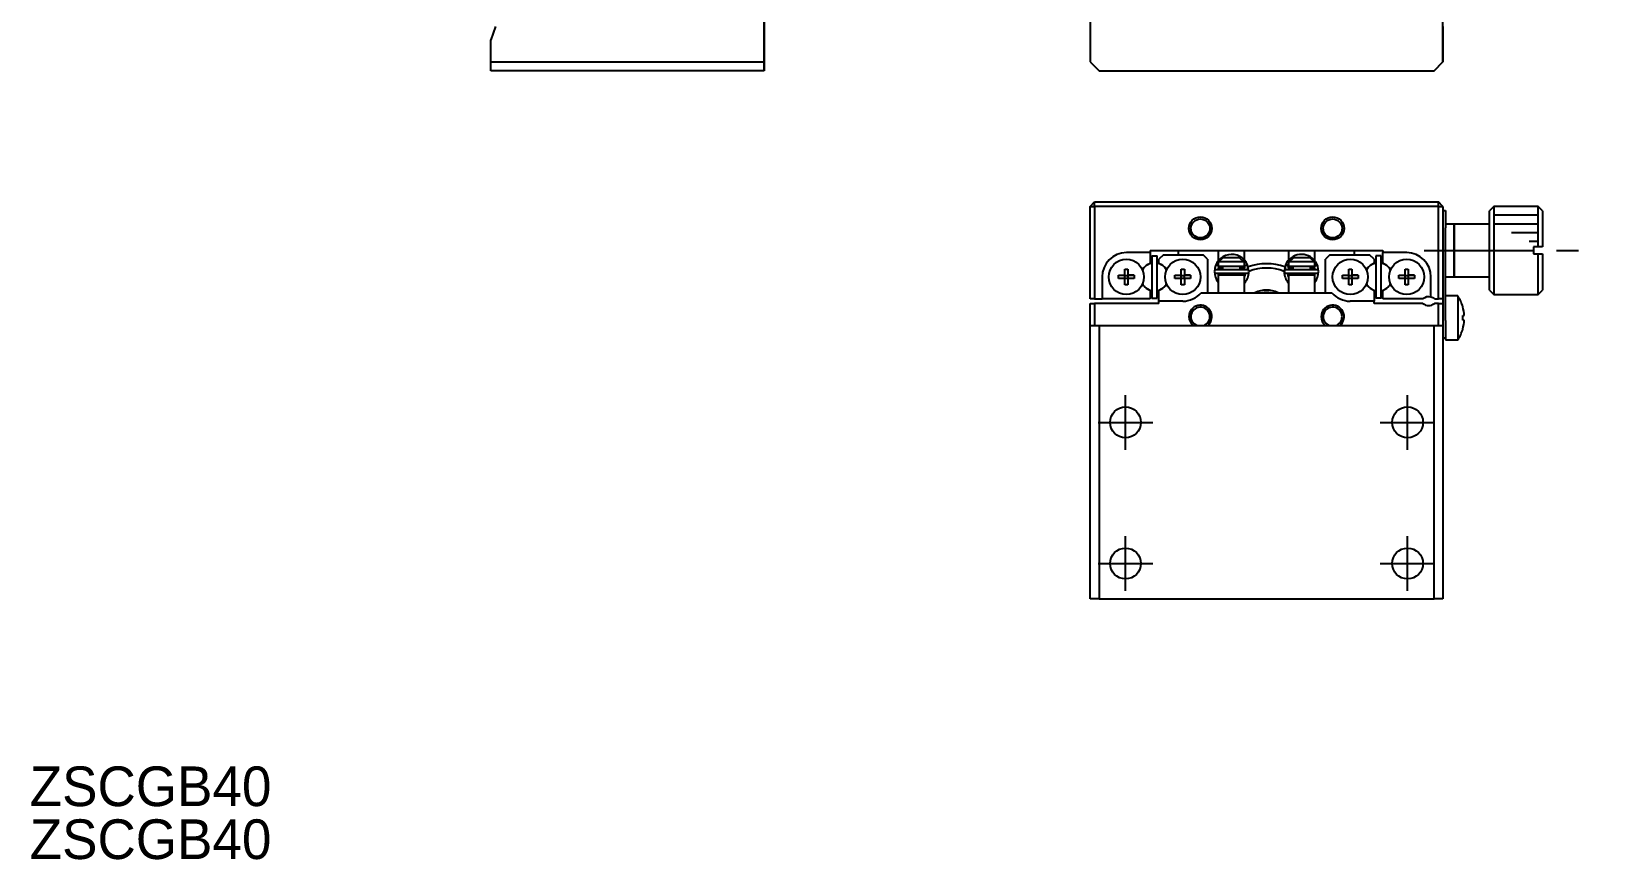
# Model space of a CAD drawing. Extents: x 79 to 385, y -4 to 276.
# Drawn here: x 78.5 to 256.5, y -3.7 to 90.2 of the extents above; entities that cross this region are included whole.
import ezdxf

# ---------------------------------------------------------------- set-up
doc = ezdxf.new("R2010")
doc.units = 0
doc.header["$LTSCALE"] = 10
doc.linetypes.add('CENTER', pattern=[2, 1.25, -0.25, 0.25, -0.25])
doc.layers.get('0').update_dxf_attribs({"linetype": 'CONTINUOUS'})
doc.layers.add('CENTER', color=1, linetype='CENTER')
doc.styles.get("Standard").update_dxf_attribs({"font": 'FGP教科書体NT-M'})

msp = doc.modelspace()

# ---------------------------------------------------------------- linework, layer by layer
at = {"color": 7, "linetype": 'CONTINUOUS'}
for p, q in [((161.655009, 120.773978), (161.655009, 86.773978)), ((161.655009, 86.773978), (161.655009, 120.773978)), ((198.629187, 120.773978), (198.629187, 86.773978)), ((238.629187, 86.773978), (238.629187, 120.773978)), ((131.171501, 90.773978), (130.655009, 89.273978)), ((130.655009, 86.773978), (130.655009, 89.273978)), ((238.629187, 90.773978), (238.629187, 89.273978)), ((238.629187, 89.273978), (238.629187, 86.773978)), ((130.655009, 86.773978), (161.655009, 86.773978)), ((130.655009, 85.773978), (130.655009, 86.773978)), ((161.655009, 85.773978), (130.655009, 85.773978)), ((161.655009, 86.773978), (161.655009, 85.773978)), ((161.655009, 85.773978), (161.655009, 86.773978)), ((198.629187, 86.773978), (199.629187, 85.773978)), ((199.629187, 85.773978), (237.629187, 85.773978)), ((237.629187, 85.773978), (238.629187, 86.773978)), ((238.629187, 86.773978), (237.629187, 85.773978)), ((198.629187, 70.386426), (199.129187, 70.886426)), ((198.629187, 59.886426), (198.629187, 70.386426)), ((198.629187, 70.386426), (199.129187, 70.386426)), ((199.129187, 70.386426), (199.129187, 70.886426)), ((199.129187, 70.886426), (238.129187, 70.886426)), ((199.129187, 70.386426), (199.129187, 59.886426)), ((238.129187, 70.386426), (199.129187, 70.386426)), ((238.129187, 70.386426), (238.129187, 70.886426)), ((238.629187, 70.386426), (238.129187, 70.886426)), ((238.129187, 59.886426), (238.129187, 70.386426)), ((238.129187, 70.386426), (238.629187, 70.386426)), ((238.629187, 70.386426), (238.629187, 59.886426)), ((238.629187, 69.936426), (238.929187, 69.936426)), ((238.929187, 69.936426), (238.929187, 67.936426)), ((244.429187, 70.386426), (243.929187, 69.886426)), ((243.929187, 60.886426), (243.929187, 69.886426)), ((244.429187, 70.386426), (244.429187, 60.386426)), ((249.429187, 70.386426), (244.429187, 70.386426)), ((249.429187, 65.786426), (249.429187, 70.386426)), ((249.929187, 69.886426), (249.429187, 70.386426)), ((249.929187, 69.886426), (249.929187, 65.786426)), ((239.929187, 68.386426), (238.929187, 68.386426)), ((238.929187, 57.436426), (238.929187, 67.936426)), ((239.929187, 68.386426), (239.929187, 62.386426)), ((239.929187, 62.386426), (239.929187, 68.386426)), ((243.929187, 68.386426), (239.929187, 68.386426)), ((205.429187, 65.136426), (202.729187, 65.136426)), ((205.429187, 65.386426), (231.829187, 65.386426)), ((205.429187, 65.386426), (205.429187, 65.136426)), ((205.429187, 65.136426), (205.429187, 63.937232)), ((205.629187, 64.786426), (206.229187, 64.786426)), ((205.629187, 64.786426), (205.629187, 59.986426)), ((206.229187, 59.986426), (206.229187, 64.786426)), ((206.929187, 64.886426), (206.429187, 64.386426)), ((206.429187, 63.937232), (206.429187, 64.386426)), ((206.929187, 64.886426), (211.429187, 64.886426)), ((208.629187, 64.886426), (208.629187, 65.386426)), ((211.929187, 64.386426), (211.429187, 64.886426)), ((211.929187, 64.386426), (211.929187, 60.586426)), ((213.129187, 65.386426), (213.129187, 64.17775)), ((213.183504, 64.086426), (213.129187, 64.086426)), ((213.129187, 64.086426), (213.129187, 63.586426)), ((213.183504, 64.086426), (213.712672, 64.586426)), ((216.07487, 64.086426), (213.183504, 64.086426)), ((213.712672, 64.586426), (215.545702, 64.586426)), ((215.545702, 64.586426), (216.07487, 64.086426)), ((216.129187, 64.086426), (216.07487, 64.086426)), ((216.129187, 64.291399), (216.129187, 65.386426)), ((216.129187, 64.290282), (216.129187, 64.290402)), ((216.129187, 63.586426), (216.129187, 64.086426)), ((221.129187, 65.386426), (221.129187, 64.29126)), ((221.129187, 64.290352), (221.129187, 64.290225)), ((221.183504, 64.086426), (221.129187, 64.086426)), ((221.129187, 64.086426), (221.129187, 63.586426)), ((221.183504, 64.086426), (221.712672, 64.586426)), ((224.07487, 64.086426), (221.183504, 64.086426)), ((221.712672, 64.586426), (223.545702, 64.586426)), ((223.545702, 64.586426), (224.07487, 64.086426)), ((224.129187, 64.086426), (224.07487, 64.086426)), ((224.129187, 64.178071), (224.129187, 65.386426)), ((224.129187, 64.177167), (224.129187, 64.177292)), ((224.129187, 64.176761), (224.129187, 64.17712)), ((224.129187, 63.586426), (224.129187, 64.086426)), ((225.829187, 64.886426), (225.329187, 64.386426)), ((225.329187, 60.586426), (225.329187, 64.386426)), ((225.829187, 64.886426), (230.329187, 64.886426)), ((228.629189, 64.886426), (228.629189, 65.386426)), ((230.829187, 64.386426), (230.329187, 64.886426)), ((230.829187, 64.386426), (230.829187, 63.937232)), ((231.629187, 64.786426), (231.029187, 64.786426)), ((231.029187, 64.786426), (231.029187, 59.986426)), ((231.629187, 59.986426), (231.629187, 64.786426)), ((231.829187, 65.386426), (231.829187, 65.136426)), ((234.529187, 65.136426), (231.829187, 65.136426)), ((231.829187, 63.937232), (231.829187, 65.136426)), ((249.429187, 65.786426), (248.929187, 65.786426)), ((248.929187, 65.786426), (248.929187, 64.986426)), ((248.929187, 64.986426), (249.429187, 64.986426)), ((249.929187, 65.786426), (249.429187, 65.786426)), ((249.429187, 60.386426), (249.429187, 64.986426)), ((249.429187, 64.986426), (249.929187, 64.986426)), ((249.929187, 64.986426), (249.929187, 60.886426)), ((199.979187, 62.386426), (199.979187, 59.886426)), ((201.842825, 62.566426), (202.549187, 62.566426)), ((201.842825, 62.206426), (201.842825, 62.566426)), ((201.842825, 62.566426), (202.549187, 62.566426)), ((202.549187, 63.272788), (202.909187, 63.272788)), ((202.549187, 62.566426), (202.549187, 63.272788)), ((202.559559, 62.556054), (202.549187, 62.566426)), ((202.559559, 62.216798), (202.559559, 62.556054)), ((202.559559, 62.556054), (202.898815, 62.556054)), ((202.898815, 62.556054), (202.909187, 62.566426)), ((202.898815, 62.556054), (202.898815, 62.216798)), ((202.909187, 63.272788), (202.909187, 62.566426)), ((202.909187, 62.566426), (203.615548, 62.566426)), ((203.615548, 62.566426), (202.909187, 62.566426)), ((203.615548, 62.566426), (203.615548, 62.206426)), ((205.169092, 63.787066), (205.429187, 63.937232)), ((206.429187, 63.937232), (206.689282, 63.787066)), ((208.242825, 62.566426), (208.949187, 62.566426)), ((208.242825, 62.206426), (208.242825, 62.566426)), ((208.242825, 62.566426), (208.949187, 62.566426)), ((208.949187, 63.272788), (209.309187, 63.272788)), ((208.949187, 62.566426), (208.949187, 63.272788)), ((208.959559, 62.556054), (208.949187, 62.566426)), ((208.959559, 62.216798), (208.959559, 62.556054)), ((208.959559, 62.556054), (209.298815, 62.556054)), ((209.298815, 62.556054), (209.309187, 62.566426)), ((209.298815, 62.556054), (209.298815, 62.216798)), ((209.309187, 63.272788), (209.309187, 62.566426)), ((209.309187, 62.566426), (210.015548, 62.566426)), ((210.015548, 62.566426), (209.309187, 62.566426)), ((210.015548, 62.566426), (210.015548, 62.206426)), ((212.881825, 63.756484), (212.86021, 63.698586)), ((212.896513, 63.748554), (212.881472, 63.754802)), ((212.885853, 63.762243), (212.886764, 63.76503)), ((213.097572, 63.643999), (212.886747, 63.759261)), ((216.426109, 63.192908), (212.926109, 63.192908)), ((212.926109, 62.792908), (216.426109, 62.792908)), ((213.129201, 63.632385), (213.097572, 63.643999)), ((213.129187, 63.586426), (216.129187, 63.586426)), ((216.129187, 62.586426), (213.129187, 62.586426)), ((213.129187, 62.586426), (213.129187, 60.586426)), ((213.137906, 63.193), (213.243402, 63.586607)), ((213.179413, 62.586336), (213.13821, 62.792904)), ((213.226908, 63.491502), (213.227519, 63.506306)), ((213.227059, 63.476689), (213.226908, 63.491502)), ((213.227972, 63.461909), (213.227059, 63.476689)), ((213.227519, 63.506306), (213.228892, 63.521063)), ((213.229643, 63.447201), (213.227972, 63.461909)), ((213.228892, 63.521063), (213.231023, 63.535731)), ((213.232066, 63.432603), (213.229643, 63.447201)), ((213.231023, 63.535731), (213.233906, 63.550272)), ((213.235233, 63.418155), (213.232066, 63.432603)), ((213.233906, 63.550272), (213.237533, 63.564646)), ((213.239133, 63.403894), (213.235233, 63.418155)), ((213.237533, 63.564646), (213.241893, 63.578815)), ((213.243754, 63.389858), (213.239133, 63.403894)), ((213.241893, 63.578815), (213.246569, 63.591713)), ((213.249081, 63.376081), (213.243754, 63.389858)), ((213.244609, 63.386426), (213.629187, 63.386426)), ((213.255098, 63.362599), (213.249081, 63.376081)), ((213.261787, 63.349444), (213.255098, 63.362599)), ((213.269128, 63.336649), (213.261787, 63.349444)), ((213.277101, 63.324245), (213.269128, 63.336649)), ((213.285683, 63.312261), (213.277101, 63.324245)), ((213.294849, 63.300725), (213.285683, 63.312261)), ((213.304577, 63.289662), (213.294849, 63.300725)), ((213.314838, 63.279099), (213.304577, 63.289662)), ((213.325608, 63.269059), (213.314838, 63.279099)), ((213.336858, 63.259564), (213.325608, 63.269059)), ((213.34856, 63.250634), (213.336858, 63.259564)), ((213.360684, 63.24229), (213.34856, 63.250634)), ((213.373201, 63.234548), (213.360684, 63.24229)), ((213.38608, 63.227426), (213.373201, 63.234548)), ((213.399291, 63.220938), (213.38608, 63.227426)), ((213.412801, 63.215099), (213.399291, 63.220938)), ((213.42658, 63.20992), (213.412801, 63.215099)), ((213.440594, 63.205413), (213.42658, 63.20992)), ((213.454811, 63.201587), (213.440594, 63.205413)), ((213.469197, 63.19845), (213.454811, 63.201587)), ((213.48372, 63.196009), (213.469197, 63.19845)), ((213.498347, 63.194269), (213.48372, 63.196009)), ((213.513041, 63.193235), (213.498347, 63.194269)), ((213.526996, 63.192908), (213.513041, 63.193235)), ((213.629187, 63.586426), (213.629187, 63.192908)), ((213.629187, 62.792908), (213.629187, 62.586426)), ((215.629187, 63.192908), (215.629187, 63.586426)), ((215.629187, 63.386426), (216.107513, 63.386426)), ((215.629187, 62.586426), (215.629187, 62.792908)), ((215.830545, 63.192958), (215.825221, 63.192908)), ((215.845267, 63.193577), (215.830545, 63.192958)), ((215.859945, 63.194905), (215.845267, 63.193577)), ((215.874544, 63.196938), (215.859945, 63.194905)), ((215.889032, 63.199672), (215.874544, 63.196938)), ((215.903374, 63.203103), (215.889032, 63.199672)), ((215.917536, 63.207224), (215.903374, 63.203103)), ((215.931486, 63.212025), (215.917536, 63.207224)), ((215.945189, 63.217499), (215.931486, 63.212025)), ((215.958614, 63.223634), (215.945189, 63.217499)), ((215.971727, 63.230416), (215.958614, 63.223634)), ((215.984496, 63.237833), (215.971727, 63.230416)), ((215.99689, 63.245868), (215.984496, 63.237833)), ((216.008878, 63.254505), (215.99689, 63.245868)), ((216.020428, 63.263725), (216.008878, 63.254505)), ((216.031513, 63.273507), (216.020428, 63.263725)), ((216.042101, 63.28383), (216.031513, 63.273507)), ((216.052166, 63.294671), (216.042101, 63.28383)), ((216.061679, 63.306003), (216.052166, 63.294671)), ((216.070616, 63.317802), (216.061679, 63.306003)), ((216.07895, 63.330039), (216.070616, 63.317802)), ((216.086659, 63.342684), (216.07895, 63.330039)), ((216.093719, 63.355707), (216.086659, 63.342684)), ((216.100112, 63.369073), (216.093719, 63.355707)), ((216.105816, 63.382751), (216.100112, 63.369073)), ((216.102301, 63.599931), (216.107919, 63.585687)), ((216.110816, 63.396704), (216.105816, 63.382751)), ((216.107919, 63.585687), (216.112622, 63.571671)), ((216.115097, 63.410896), (216.110816, 63.396704)), ((216.112622, 63.571671), (216.116604, 63.557427)), ((216.118645, 63.425289), (216.115097, 63.410896)), ((216.116604, 63.557427), (216.119852, 63.542991)), ((216.12145, 63.439846), (216.118645, 63.425289)), ((216.119852, 63.542991), (216.122355, 63.528402)), ((216.123502, 63.454527), (216.12145, 63.439846)), ((216.122355, 63.528402), (216.124106, 63.513698)), ((216.124797, 63.469293), (216.123502, 63.454527)), ((216.124106, 63.513698), (216.125099, 63.498918)), ((216.125329, 63.484103), (216.124797, 63.469293)), ((216.125099, 63.498918), (216.125329, 63.484103)), ((216.231658, 63.697137), (216.129175, 63.639987)), ((216.129187, 63.62963), (216.137728, 63.635356)), ((216.129187, 60.586426), (216.129187, 62.586426)), ((216.166271, 62.563219), (216.129626, 62.452168)), ((216.137728, 63.635356), (216.147294, 63.641377)), ((216.147294, 63.641377), (216.157818, 63.647651)), ((216.157818, 63.647651), (216.169227, 63.654136)), ((216.214293, 62.792886), (216.166271, 62.563219)), ((216.169227, 63.654136), (216.181444, 63.660787)), ((216.181444, 63.660787), (216.194383, 63.667558)), ((216.194383, 63.667558), (216.207956, 63.674402)), ((216.207956, 63.674402), (216.222069, 63.681273)), ((216.222069, 63.681273), (216.236625, 63.688122)), ((216.465392, 63.765293), (216.231658, 63.697137)), ((216.236625, 63.688122), (216.251524, 63.694904)), ((216.251524, 63.694904), (216.266662, 63.70157)), ((216.266662, 63.70157), (216.281936, 63.708075)), ((216.281936, 63.708075), (216.297241, 63.714374)), ((216.297241, 63.714374), (216.31247, 63.720424)), ((216.31247, 63.720424), (216.32752, 63.726183)), ((216.32752, 63.726183), (216.342286, 63.731612)), ((216.342286, 63.731612), (216.356666, 63.736672)), ((216.356666, 63.736672), (216.370562, 63.74133)), ((216.370562, 63.74133), (216.383877, 63.745553)), ((216.383877, 63.745553), (216.396521, 63.749312)), ((216.396521, 63.749312), (216.408405, 63.752581)), ((216.408405, 63.752581), (216.419448, 63.755337)), ((216.419448, 63.755337), (216.429574, 63.757562)), ((216.429574, 63.757562), (216.438714, 63.75924)), ((216.438714, 63.75924), (216.446803, 63.76036)), ((216.446803, 63.76036), (216.453787, 63.760913)), ((216.453787, 63.760913), (216.459617, 63.760897)), ((216.458091, 63.190262), (216.46371, 63.202334)), ((216.459617, 63.760897), (216.464253, 63.760311)), ((216.46371, 63.202334), (216.477185, 63.234113)), ((216.464253, 63.760311), (216.467807, 63.759084)), ((216.467807, 63.759084), (216.469976, 63.75724)), ((216.469976, 63.75724), (216.470392, 63.756483)), ((216.477642, 63.738757), (216.470392, 63.756484)), ((216.477185, 63.234113), (216.48905, 63.266508)), ((216.489437, 63.706384), (216.477642, 63.738757)), ((216.48905, 63.266508), (216.499275, 63.299439)), ((216.499596, 63.673472), (216.489437, 63.706384)), ((216.624631, 63.0184), (216.491088, 63.702391)), ((216.499275, 63.299439), (216.507837, 63.332825)), ((216.508095, 63.640104), (216.499596, 63.673472)), ((216.507837, 63.332825), (216.514716, 63.366585)), ((216.514914, 63.606359), (216.508095, 63.640104)), ((216.514716, 63.366585), (216.519896, 63.400635)), ((216.520036, 63.572321), (216.514914, 63.606359)), ((216.519896, 63.400635), (216.523365, 63.434892)), ((216.523448, 63.538072), (216.520036, 63.572321)), ((216.523365, 63.434892), (216.525115, 63.469273)), ((216.525143, 63.503694), (216.523448, 63.538072)), ((216.525115, 63.469273), (216.525143, 63.503694)), ((220.767709, 63.703479), (220.633726, 63.017219)), ((220.734051, 63.524515), (220.733036, 63.490111)), ((220.733036, 63.490111), (220.733744, 63.455699)), ((220.733744, 63.455699), (220.736172, 63.421365)), ((220.736787, 63.55883), (220.734051, 63.524515)), ((220.736172, 63.421365), (220.740315, 63.387192)), ((220.741237, 63.59297), (220.736787, 63.55883)), ((220.740315, 63.387192), (220.746162, 63.353263)), ((220.747391, 63.626853), (220.741237, 63.59297)), ((220.746162, 63.353263), (220.753701, 63.31966)), ((220.755235, 63.660396), (220.747391, 63.626853)), ((220.753701, 63.31966), (220.762912, 63.286465)), ((220.76475, 63.693517), (220.755235, 63.660396)), ((220.762912, 63.286465), (220.773774, 63.253761)), ((220.775913, 63.726132), (220.76475, 63.693517)), ((220.773774, 63.253761), (220.786261, 63.221625)), ((220.787982, 63.756484), (220.775913, 63.726132)), ((220.786261, 63.221625), (220.80026, 63.190311)), ((220.788397, 63.75724), (220.787982, 63.756483)), ((220.790567, 63.759084), (220.788397, 63.75724)), ((220.793325, 63.765876), (220.789289, 63.756446)), ((220.794121, 63.760311), (220.790567, 63.759084)), ((220.792981, 63.765293), (221.026716, 63.697137)), ((220.798757, 63.760897), (220.794121, 63.760311)), ((220.804587, 63.760913), (220.798757, 63.760897)), ((220.811571, 63.76036), (220.804587, 63.760913)), ((220.81966, 63.75924), (220.811571, 63.76036)), ((220.828799, 63.757562), (220.81966, 63.75924)), ((220.838925, 63.755337), (220.828799, 63.757562)), ((224.332265, 63.192908), (220.832265, 63.192908)), ((220.832265, 62.792908), (224.332265, 62.792908)), ((220.849969, 63.752581), (220.838925, 63.755337)), ((220.861853, 63.749312), (220.849969, 63.752581)), ((220.874496, 63.745553), (220.861853, 63.749312)), ((220.887812, 63.74133), (220.874496, 63.745553)), ((220.901708, 63.736672), (220.887812, 63.74133)), ((220.916088, 63.731612), (220.901708, 63.736672)), ((220.930854, 63.726183), (220.916088, 63.731612)), ((220.945903, 63.720424), (220.930854, 63.726183)), ((220.961133, 63.714374), (220.945903, 63.720424)), ((220.976437, 63.708075), (220.961133, 63.714374)), ((220.991711, 63.70157), (220.976437, 63.708075)), ((221.00685, 63.694904), (220.991711, 63.70157)), ((221.021749, 63.688122), (221.00685, 63.694904)), ((221.036305, 63.681273), (221.021749, 63.688122)), ((221.026716, 63.697137), (221.129199, 63.639987)), ((221.050418, 63.674402), (221.036305, 63.681273)), ((221.093583, 62.558135), (221.044085, 62.792857)), ((221.063991, 63.667558), (221.050418, 63.674402)), ((221.07693, 63.660787), (221.063991, 63.667558)), ((221.089146, 63.654136), (221.07693, 63.660787)), ((221.100556, 63.647651), (221.089146, 63.654136)), ((221.128954, 62.451616), (221.093583, 62.558135)), ((221.111079, 63.641377), (221.100556, 63.647651)), ((221.120645, 63.635356), (221.111079, 63.641377)), ((221.129187, 63.62963), (221.120645, 63.635356)), ((221.129187, 63.586426), (224.129187, 63.586426)), ((224.129187, 62.586426), (221.129187, 62.586426)), ((221.129187, 62.586426), (221.129187, 60.586426)), ((221.133064, 63.491502), (221.133675, 63.506306)), ((221.133215, 63.476689), (221.133064, 63.491502)), ((221.134128, 63.461909), (221.133215, 63.476689)), ((221.133675, 63.506306), (221.135048, 63.521063)), ((221.135799, 63.447201), (221.134128, 63.461909)), ((221.135048, 63.521063), (221.137179, 63.535731)), ((221.138223, 63.432603), (221.135799, 63.447201)), ((221.137179, 63.535731), (221.140063, 63.550272)), ((221.141389, 63.418155), (221.138223, 63.432603)), ((221.140063, 63.550272), (221.143689, 63.564646)), ((221.145289, 63.403894), (221.141389, 63.418155)), ((221.143689, 63.564646), (221.148049, 63.578815)), ((221.14991, 63.389858), (221.145289, 63.403894)), ((221.148049, 63.578815), (221.153128, 63.592741)), ((221.155237, 63.376081), (221.14991, 63.389858)), ((221.150857, 63.386426), (221.629187, 63.386426)), ((221.153128, 63.592741), (221.156073, 63.599931)), ((221.161254, 63.362599), (221.155237, 63.376081)), ((221.167943, 63.349444), (221.161254, 63.362599)), ((221.175285, 63.336649), (221.167943, 63.349444)), ((221.183257, 63.324245), (221.175285, 63.336649)), ((221.191839, 63.312261), (221.183257, 63.324245)), ((221.201006, 63.300725), (221.191839, 63.312261)), ((221.210733, 63.289662), (221.201006, 63.300725)), ((221.220995, 63.279099), (221.210733, 63.289662)), ((221.231764, 63.269059), (221.220995, 63.279099)), ((221.243014, 63.259564), (221.231764, 63.269059)), ((221.254716, 63.250634), (221.243014, 63.259564)), ((221.26684, 63.24229), (221.254716, 63.250634)), ((221.279357, 63.234548), (221.26684, 63.24229)), ((221.292236, 63.227426), (221.279357, 63.234548)), ((221.305447, 63.220938), (221.292236, 63.227426)), ((221.318958, 63.215099), (221.305447, 63.220938)), ((221.332736, 63.20992), (221.318958, 63.215099)), ((221.34675, 63.205413), (221.332736, 63.20992)), ((221.360967, 63.201587), (221.34675, 63.205413)), ((221.375354, 63.19845), (221.360967, 63.201587)), ((221.389877, 63.196009), (221.375354, 63.19845)), ((221.404503, 63.194269), (221.389877, 63.196009)), ((221.419197, 63.193235), (221.404503, 63.194269)), ((221.433152, 63.192908), (221.419197, 63.193235)), ((221.629187, 63.586426), (221.629187, 63.192908)), ((221.629187, 62.792908), (221.629187, 62.586426)), ((223.629187, 63.192908), (223.629187, 63.586426)), ((223.629187, 63.386426), (224.013761, 63.386426)), ((223.629187, 62.586426), (223.629187, 62.792908)), ((223.736701, 63.192958), (223.731378, 63.192908)), ((223.751423, 63.193577), (223.736701, 63.192958)), ((223.766101, 63.194905), (223.751423, 63.193577)), ((223.780701, 63.196938), (223.766101, 63.194905)), ((223.795188, 63.199672), (223.780701, 63.196938)), ((223.80953, 63.203103), (223.795188, 63.199672)), ((223.823693, 63.207224), (223.80953, 63.203103)), ((223.837642, 63.212025), (223.823693, 63.207224)), ((223.851346, 63.217499), (223.837642, 63.212025)), ((223.86477, 63.223634), (223.851346, 63.217499)), ((223.877883, 63.230416), (223.86477, 63.223634)), ((223.890652, 63.237833), (223.877883, 63.230416)), ((223.903046, 63.245868), (223.890652, 63.237833)), ((223.915034, 63.254505), (223.903046, 63.245868)), ((223.926585, 63.263725), (223.915034, 63.254505)), ((223.937669, 63.273507), (223.926585, 63.263725)), ((223.948257, 63.28383), (223.937669, 63.273507)), ((223.958322, 63.294671), (223.948257, 63.28383)), ((223.967836, 63.306003), (223.958322, 63.294671)), ((223.976772, 63.317802), (223.967836, 63.306003)), ((223.985106, 63.330039), (223.976772, 63.317802)), ((223.992815, 63.342684), (223.985106, 63.330039)), ((223.999876, 63.355707), (223.992815, 63.342684)), ((224.006268, 63.369073), (223.999876, 63.355707)), ((224.011972, 63.382751), (224.006268, 63.369073)), ((224.008457, 63.599931), (224.014075, 63.585687)), ((224.016973, 63.396704), (224.011972, 63.382751)), ((224.014075, 63.585687), (224.018778, 63.571671)), ((224.014998, 63.58654), (224.120471, 63.192968)), ((224.021253, 63.410896), (224.016973, 63.396704)), ((224.018778, 63.571671), (224.02276, 63.557427)), ((224.024801, 63.425289), (224.021253, 63.410896)), ((224.02276, 63.557427), (224.026008, 63.542991)), ((224.027606, 63.439846), (224.024801, 63.425289)), ((224.026008, 63.542991), (224.028512, 63.528402)), ((224.029658, 63.454527), (224.027606, 63.439846)), ((224.028512, 63.528402), (224.030263, 63.513698)), ((224.030953, 63.469293), (224.029658, 63.454527)), ((224.030263, 63.513698), (224.031255, 63.498918)), ((224.031486, 63.484103), (224.030953, 63.469293)), ((224.031255, 63.498918), (224.031486, 63.484103)), ((224.120158, 62.792854), (224.078953, 62.586307)), ((224.129173, 63.632385), (224.160802, 63.643999)), ((224.129187, 60.586426), (224.129187, 62.586426)), ((224.160802, 63.643999), (224.371627, 63.759261)), ((224.36186, 63.748554), (224.376902, 63.754802)), ((224.371627, 63.759261), (224.37161, 63.76503)), ((224.397275, 63.701319), (224.376548, 63.756484)), ((227.242825, 62.566426), (227.949187, 62.566426)), ((227.242825, 62.206426), (227.242825, 62.566426)), ((227.242825, 62.566426), (227.949187, 62.566426)), ((227.949187, 63.272788), (228.309187, 63.272788)), ((227.949187, 62.566426), (227.949187, 63.272788)), ((227.959559, 62.556054), (227.949187, 62.566426)), ((227.959559, 62.216798), (227.959559, 62.556054)), ((227.959559, 62.556054), (228.298815, 62.556054)), ((228.298815, 62.556054), (228.309187, 62.566426)), ((228.298815, 62.556054), (228.298815, 62.216798)), ((228.309187, 63.272788), (228.309187, 62.566426)), ((228.309187, 62.566426), (229.015548, 62.566426)), ((229.015548, 62.566426), (228.309187, 62.566426)), ((229.015548, 62.566426), (229.015548, 62.206426)), ((230.829187, 63.937232), (230.569092, 63.787066)), ((232.089282, 63.787066), (231.829187, 63.937232)), ((233.642825, 62.566426), (234.349187, 62.566426)), ((233.642825, 62.206426), (233.642825, 62.566426)), ((233.642825, 62.566426), (234.349187, 62.566426)), ((234.349187, 63.272788), (234.709187, 63.272788)), ((234.349187, 62.566426), (234.349187, 63.272788)), ((234.359559, 62.556054), (234.349187, 62.566426)), ((234.359559, 62.216798), (234.359559, 62.556054)), ((234.359559, 62.556054), (234.698815, 62.556054)), ((234.698815, 62.556054), (234.709187, 62.566426)), ((234.698815, 62.556054), (234.698815, 62.216798)), ((234.709187, 63.272788), (234.709187, 62.566426)), ((234.709187, 62.566426), (235.415548, 62.566426)), ((235.415548, 62.566426), (234.709187, 62.566426)), ((235.415548, 62.566426), (235.415548, 62.206426)), ((237.279187, 60.104672), (237.279187, 62.386426)), ((238.929187, 62.386426), (239.929187, 62.386426)), ((239.929187, 62.386426), (243.929187, 62.386426)), ((202.549187, 62.206426), (201.842825, 62.206426)), ((202.559559, 62.216798), (202.549187, 62.206426)), ((202.549187, 61.500065), (202.549187, 62.206426)), ((202.909187, 61.500065), (202.549187, 61.500065)), ((202.898815, 62.216798), (202.559559, 62.216798)), ((202.898815, 62.216798), (202.909187, 62.206426)), ((202.909187, 62.206426), (202.909187, 61.500065)), ((203.615548, 62.206426), (202.909187, 62.206426)), ((205.429187, 60.835621), (205.169092, 60.985787)), ((205.429187, 60.835621), (205.429187, 59.886426)), ((206.689282, 60.985787), (206.429187, 60.835621)), ((206.429187, 59.636426), (206.429187, 60.835621)), ((208.949187, 62.206426), (208.242825, 62.206426)), ((208.959559, 62.216798), (208.949187, 62.206426)), ((208.949187, 61.500065), (208.949187, 62.206426)), ((209.309187, 61.500065), (208.949187, 61.500065)), ((209.298815, 62.216798), (208.959559, 62.216798)), ((209.298815, 62.216798), (209.309187, 62.206426)), ((209.309187, 62.206426), (209.309187, 61.500065)), ((210.015548, 62.206426), (209.309187, 62.206426)), ((211.208249, 60.586426), (226.050124, 60.586426)), ((227.949187, 62.206426), (227.242825, 62.206426)), ((227.959559, 62.216798), (227.949187, 62.206426)), ((227.949187, 61.500065), (227.949187, 62.206426)), ((228.309187, 61.500065), (227.949187, 61.500065)), ((228.298815, 62.216798), (227.959559, 62.216798)), ((228.298815, 62.216798), (228.309187, 62.206426)), ((228.309187, 62.206426), (228.309187, 61.500065)), ((229.015548, 62.206426), (228.309187, 62.206426)), ((230.569092, 60.985787), (230.829187, 60.835621)), ((230.829187, 60.835621), (230.829187, 59.636426)), ((231.829187, 60.835621), (232.089282, 60.985787)), ((231.829187, 59.886426), (231.829187, 60.835621)), ((234.349187, 62.206426), (233.642825, 62.206426)), ((234.359559, 62.216798), (234.349187, 62.206426)), ((234.349187, 61.500065), (234.349187, 62.206426)), ((234.709187, 61.500065), (234.349187, 61.500065)), ((234.698815, 62.216798), (234.359559, 62.216798)), ((234.698815, 62.216798), (234.709187, 62.206426)), ((234.709187, 62.206426), (234.709187, 61.500065)), ((235.415548, 62.206426), (234.709187, 62.206426)), ((243.929187, 60.886426), (244.429187, 60.386426)), ((249.429187, 60.386426), (249.929187, 60.886426)), ((199.129187, 59.886426), (198.629187, 59.886426)), ((198.629187, 56.886426), (198.629187, 59.386426)), ((198.629187, 59.386426), (199.129187, 59.386426)), ((199.129187, 59.886426), (199.979187, 59.886426)), ((199.129187, 59.386426), (199.129187, 56.886426)), ((206.429187, 59.386426), (199.129187, 59.386426)), ((205.429187, 59.886426), (199.979187, 59.886426)), ((205.629187, 59.986426), (206.229187, 59.986426)), ((206.429187, 59.386426), (206.429187, 59.636426)), ((209.129187, 59.636426), (206.429187, 59.636426)), ((230.829187, 59.636426), (228.129187, 59.636426)), ((230.829187, 59.386426), (230.829187, 59.636426)), ((236.367749, 59.386426), (230.829187, 59.386426)), ((231.629187, 59.986426), (231.029187, 59.986426)), ((236.367749, 59.886426), (231.829187, 59.886426)), ((237.690625, 59.886426), (238.129187, 59.886426)), ((238.129187, 59.386426), (237.690625, 59.386426)), ((238.629187, 59.886426), (238.129187, 59.886426)), ((238.129187, 56.886426), (238.129187, 59.386426)), ((238.129187, 59.386426), (238.629187, 59.386426)), ((238.629187, 59.886426), (238.629187, 59.386426)), ((238.629187, 59.386426), (238.629187, 56.886426)), ((240.320844, 60.236426), (238.929187, 60.236426)), ((240.320844, 60.236426), (240.320844, 55.236426)), ((240.891768, 58.995016), (240.898623, 58.998359)), ((244.429187, 60.386426), (249.429187, 60.386426)), ((238.929187, 57.436426), (238.929187, 55.436426)), ((240.891768, 57.996426), (241.064139, 57.996426)), ((240.891768, 57.476426), (240.891768, 57.996426)), ((241.064139, 57.476426), (240.891768, 57.476426)), ((198.629187, 25.886426), (198.629187, 56.886426)), ((198.629187, 56.886426), (199.629187, 56.886426)), ((199.629187, 56.886426), (199.629187, 25.886426)), ((199.629187, 56.886426), (237.629187, 56.886426)), ((237.629187, 25.886426), (237.629187, 56.886426)), ((237.629187, 56.886426), (238.629187, 56.886426)), ((238.629187, 56.886426), (238.629187, 25.886426)), ((238.929187, 55.436426), (238.629187, 55.436426)), ((238.929187, 55.436426), (238.929187, 55.236426)), ((238.929187, 55.236426), (240.320844, 55.236426)), ((240.898623, 56.474493), (240.891768, 56.477837)), ((199.629187, 25.886426), (198.629187, 25.886426)), ((199.629187, 25.886426), (237.629187, 25.886426)), ((238.629187, 25.886426), (237.629187, 25.886426))]:
    msp.add_line(p, q, dxfattribs=at)
at = {"color": 3, "linetype": 'CONTINUOUS'}
for p, q in [((249.429187, 69.386426), (244.429187, 69.386426)), ((249.429187, 68.386426), (244.429187, 68.386426)), ((249.429187, 67.386426), (246.429187, 67.386426)), ((249.429187, 66.386426), (248.429187, 66.386426))]:
    msp.add_line(p, q, dxfattribs=at)
for centre in [(211.129187, 67.886426), (226.129187, 67.886426)]:
    msp.add_circle(centre, 1.3, dxfattribs=at)
at = {"color": 7, "linetype": 'CONTINUOUS'}
for centre, radius in [((211.129187, 67.886426), 1.075), ((226.129187, 67.886426), 1.075), ((202.729187, 62.386426), 2), ((209.129187, 62.386426), 2), ((228.129187, 62.386426), 2), ((234.529187, 62.386426), 2), ((202.629187, 45.886426), 1.75), ((234.629187, 45.886426), 1.75), ((202.629187, 29.886426), 1.75), ((234.629187, 29.886426), 1.75)]:
    msp.add_circle(centre, radius, dxfattribs=at)
for centre, radius, start, end in [((202.729187, 62.386426), 2.75, 90, 180), ((214.676255, 62.992511), 1.948849, 23.070586, 179.197143), ((222.582262, 62.992903), 1.948828, 35.527392, 156.941699), ((222.576493, 62.991241), 1.95449, 0.807854, 35.46878), ((234.529187, 62.386426), 2.75, 0, 90), ((206.044092, 62.271521), 1.75, 120, 148.118468), ((205.929188, 62.386426), 1.5875, 134.999751, 149.566818), ((205.929188, 62.386426), 1.5875, 100.89309, 134.999751), ((205.929188, 62.386426), 1.5875, 44.999751, 79.106984), ((205.814282, 62.271521), 1.75, 31.881533, 60), ((205.929188, 62.386426), 1.5875, 30.433264, 44.999751), ((212.926109, 62.992908), 0.2, 90, 270), ((214.671275, 62.991591), 1.943782, 180.705553, 217.486733), ((218.629187, 57.886426), 5.5, 116.863245, 121.290445), ((218.629187, 57.886426), 6, 115.33121, 117.820553), ((214.672175, 62.994654), 1.952708, 318.275844, 359.150244), ((216.426109, 62.992908), 0.2, 270, 90), ((218.629187, 57.886426), 6, 69.751169, 110.244667), ((218.629187, 57.886426), 5.5, 68.635111, 111.364889), ((220.832265, 62.992908), 0.2, 90, 270), ((222.586392, 62.994731), 1.952902, 180.843123, 221.731914), ((218.629187, 57.886426), 5.5, 58.709555, 63.136755), ((218.629187, 57.886426), 6, 62.179447, 64.66787), ((222.585091, 62.992278), 1.945793, 322.533808, 359.180643), ((224.332265, 62.992908), 0.2, 270, 90), ((231.444092, 62.271521), 1.75, 120, 148.118468), ((231.329186, 62.386426), 1.5875, 135.000249, 149.566737), ((231.329186, 62.386426), 1.5875, 100.893016, 135.000249), ((231.329186, 62.386426), 1.5875, 45.000249, 79.106911), ((231.214282, 62.271521), 1.75, 31.881533, 60), ((231.329186, 62.386426), 1.5875, 30.433182, 45.000249), ((206.044092, 62.501331), 1.75, 211.881533, 240), ((205.929188, 62.386426), 1.5875, 210.433182, 225.000249), ((205.929188, 62.386426), 1.5875, 225.000249, 259.106911), ((205.929188, 62.386426), 1.5875, 280.893016, 315.000249), ((205.814282, 62.501331), 1.75, 300, 328.118468), ((205.929188, 62.386426), 1.5875, 315.000249, 329.566737), ((209.129187, 62.386426), 2.75, 270, 319.114807), ((218.629187, 57.886426), 3, 64.158067, 115.841933), ((228.129187, 62.386426), 2.75, 220.885193, 270), ((231.444092, 62.501331), 1.75, 211.881533, 240), ((231.329186, 62.386426), 1.5875, 210.433264, 224.999751), ((231.329186, 62.386426), 1.5875, 224.999751, 259.106984), ((231.329186, 62.386426), 1.5875, 280.89309, 314.999751), ((231.214282, 62.501331), 1.75, 300, 328.118468), ((231.329186, 62.386426), 1.5875, 314.999751, 329.566818), ((211.129187, 57.886426), 1.075, 0, 248.471096), ((226.129187, 57.886426), 1.075, 0, 248.471096), ((237.029187, 59.136426), 1, 75.522488, 131.409622), ((237.029187, 60.136426), 1, 228.590378, 311.409622), ((237.029187, 59.136426), 1, 48.590378, 75.522488), ((236.579187, 57.736426), 4.5, 16.285843, 33.748989), ((236.579187, 57.736426), 4.492483, 3.317816, 16.26943), ((211.129187, 57.886426), 1.075, 291.528905, 0), ((226.129187, 57.886426), 1.075, 291.528905, 0), ((236.579187, 57.736426), 4.492483, 343.73057, 356.682184), ((236.579187, 57.736426), 4.5, 326.251012, 343.714157)]:
    msp.add_arc(centre, radius, start, end, dxfattribs=at)
at = {"color": 3, "linetype": 'CONTINUOUS'}
for centre, radius, start, end in [((218.629187, 57.886426), 2.75, 79.057501, 100.942499), ((211.129187, 57.886426), 1.3, 309.715137, 180), ((226.129187, 57.886426), 1.3, 309.715137, 180), ((211.129187, 57.886426), 1.3, 180, 230.284863), ((226.129187, 57.886426), 1.3, 180, 230.284863)]:
    msp.add_arc(centre, radius, start, end, dxfattribs=at)
at = {"layer": 'CENTER', "color": 1, "linetype": 'CENTER'}
for p, q in [((236.529187, 65.386426), (256.529187, 65.386426)), ((202.629187, 42.786426), (202.629187, 48.986426)), ((234.629187, 42.786426), (234.629187, 48.986426)), ((199.529187, 45.886426), (205.729187, 45.886426)), ((231.529187, 45.886426), (237.729187, 45.886426)), ((202.629187, 26.786426), (202.629187, 32.986426)), ((234.629187, 26.786426), (234.629187, 32.986426)), ((199.529187, 29.886426), (205.729187, 29.886426)), ((231.529187, 29.886426), (237.729187, 29.886426))]:
    msp.add_line(p, q, dxfattribs=at)

# ---------------------------------------------------------------- texts
at = {"color": 7}
for p in [(78.328, 2.369145), (78.328, -3.630855)]:
    msp.add_text('ZSCGB40', height=4.5, dxfattribs=at).set_placement(p)

doc.saveas('drawing.dxf')
